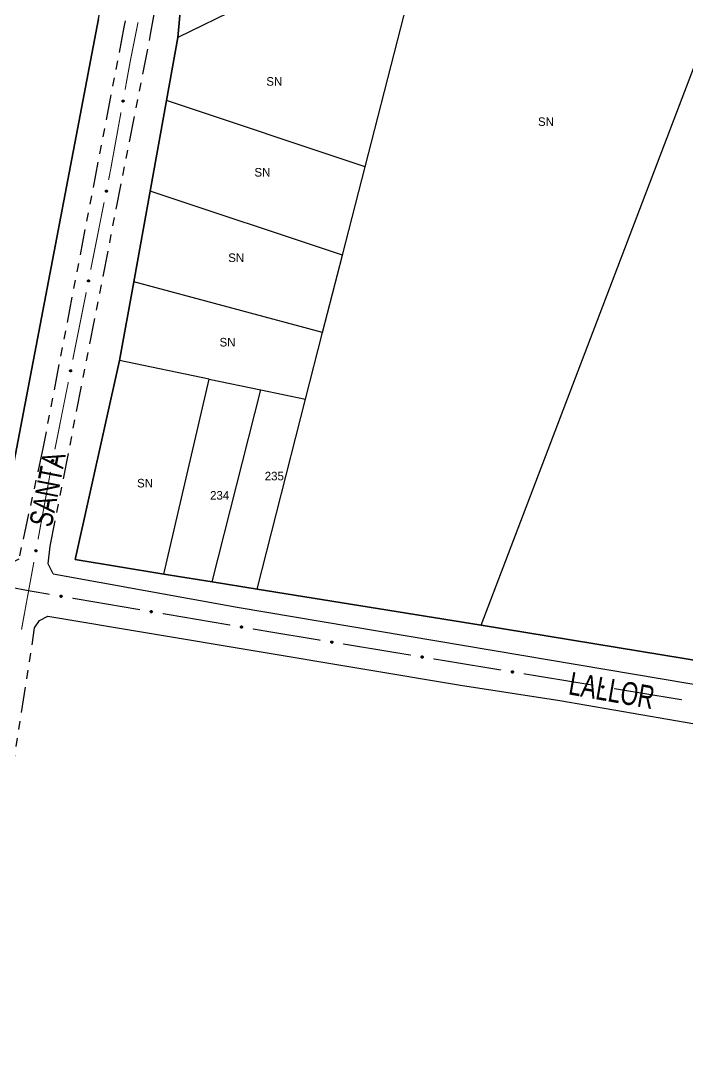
# Model space of a CAD drawing. Extents: x 209193 to 212081, y 4877574 to 4880493.
# Drawn here: x 210582.8 to 210699.3, y 4879059.2 to 4879240.6 of the extents above; entities that cross this region are included whole.
import ezdxf
from ezdxf.enums import TextEntityAlignment as Align

# ---------------------------------------------------------------- set-up
doc = ezdxf.new("R2010")
doc.units = 0
doc.header["$LTSCALE"] = 1.5
doc.header["$MEASUREMENT"] = 0
doc.linetypes.add('TRACO_25', pattern=[8, 3, -1, 1, -1, 1, -1])
for name, color, linetype in [('CD_MALHA_LOTES', 7, 'CONTINUOUS'), ('RU-QUADRA', 210, 'CONTINUOUS'), ('SV-EIXO-ROD-ESTR', 7, 'CONTINUOUS'), ('SV-EIXO-RUA-N-PAV', 6, 'CONTINUOUS'), ('SV-EST-MUNIC-PAV', 20, 'CONTINUOUS'), ('SV-RUA-NAO-PAV', 7, 'CONTINUOUS'), ('SV-TXT-RUA-N-PAV', 7, 'CONTINUOUS'), ('SV-TXT-RUA-PAV', 7, 'CONTINUOUS'), ('Th_NmrPort', 1, 'CONTINUOUS')]:
    doc.layers.add(name, color=color, linetype=linetype)
doc.styles.add('ARIAL', font='ARIAL.SHX')

msp = doc.modelspace()

# ---------------------------------------------------------------- linework, layer by layer
at = {"layer": 'CD_MALHA_LOTES', "linetype": 'Continuous', "flags": 128}
for points in [[(210663.27845, 4879135.070436), (210723.557572, 4879292.980751)], [(210654.301172, 4879259.175582), (210610.310169, 4879237.698297)], [(210643.015815, 4879215.144157), (210654.301172, 4879259.175582)], [(210611.944976, 4879256.315756), (210610.310169, 4879237.698297)], [(210596.436606, 4879240.999578), (210592.751841, 4879221.689409)], [(210610.310169, 4879237.698297), (210608.323077, 4879226.72024)], [(210608.323077, 4879226.72024), (210605.459128, 4879210.897821)], [(210643.015815, 4879215.144157), (210608.323077, 4879226.72024)], [(210592.751841, 4879221.689409), (210579.479097, 4879152.133032), (210568.078434, 4879154.185201)], [(210639.053086, 4879199.683008), (210643.015815, 4879215.144157)], [(210605.459128, 4879210.897821), (210602.58976, 4879195.045467)], [(210639.053086, 4879199.683008), (210605.459128, 4879210.897821)], [(210635.587678, 4879186.162226), (210639.053086, 4879199.683008)], [(210602.58976, 4879195.045467), (210600.096978, 4879181.273632)], [(210635.587678, 4879186.162226), (210602.58976, 4879195.045467)], [(210632.610082, 4879174.54471), (210635.587678, 4879186.162226)], [(210600.096978, 4879181.273632), (210592.34562, 4879146.511168)], [(210615.76122, 4879178.031756), (210600.096978, 4879181.273632)], [(210607.83017, 4879144.00008), (210615.76122, 4879178.031756)], [(210615.76122, 4879178.031756), (210624.783842, 4879176.164431)], [(210616.273203, 4879142.630897), (210624.783842, 4879176.164431)], [(210624.783842, 4879176.164431), (210632.610082, 4879174.54471)], [(210624.140376, 4879141.365518), (210632.610082, 4879174.54471)], [(210592.34562, 4879146.511168), (210607.83017, 4879144.00008)], [(210607.83017, 4879144.00008), (210616.273203, 4879142.630897)], [(210616.273203, 4879142.630897), (210624.140376, 4879141.365518)], [(210624.140376, 4879141.365518), (210663.27845, 4879135.070436)], [(210663.27845, 4879135.070436), (210702.707526, 4879128.611858)]]:
    msp.add_lwpolyline(points, dxfattribs=at)
at = {"layer": 'RU-QUADRA', "linetype": 'Continuous', "flags": 128}
msp.add_lwpolyline([(210482.260824, 4879308.442105), (210480.278791, 4879297.361797), (210478.658452, 4879290.399356), (210477.413463, 4879283.486645), (210474.462635, 4879256.907988), (210472.762376, 4879248.198537), (210465.195096, 4879198.735807), (210460.265794, 4879171.309559), (210481.692396, 4879167.580269), (210493.270318, 4879166.301707), (210505.697739, 4879164.673315), (210568.078434, 4879154.185201), (210579.479097, 4879152.133032), (210592.751841, 4879221.689409), (210596.436606, 4879240.999578), (210601.729083, 4879266.921525), (210602.483169, 4879273.331256), (210601.374415, 4879280.430548), (210598.910505, 4879284.899219), (210595.416144, 4879287.621349), (210578.342811, 4879291.647986), (210534.068409, 4879300.754486), (210514.280968, 4879303.690703)], close=True, dxfattribs=at)
at = {"layer": 'RU-QUADRA', "linetype": 'Continuous'}
msp.add_lwpolyline([(210592.34562, 4879146.511168), (210600.096978, 4879181.273632), (210602.58976, 4879195.045467), (210605.459128, 4879210.897821), (210608.323077, 4879226.72024), (210610.310169, 4879237.698297), (210611.944976, 4879256.315756)], dxfattribs=at)
at = {"layer": 'RU-QUADRA', "linetype": 'Continuous', "flags": 128}
msp.add_lwpolyline([(210845.270512, 4879104.631904), (210768.360973, 4879117.628563), (210727.660055, 4879124.506461), (210702.707526, 4879128.611858), (210663.27845, 4879135.070436), (210624.140376, 4879141.365518), (210616.273203, 4879142.630897), (210607.83017, 4879144.00008), (210592.34562, 4879146.511168)], dxfattribs=at)
at = {"layer": 'SV-EIXO-ROD-ESTR', "const_width": 0.18}
for points in [[(210576.101038, 4879142.643242), (210583.956053, 4879141.127085)], [(210583.956053, 4879141.127085), (210584.2, 4879141.08)], [(210584.2, 4879141.08), (210587.898303, 4879140.450169)], [(210591.841529, 4879139.778628), (210603.671208, 4879137.764002)], [(210607.614434, 4879137.092461), (210619.444112, 4879135.077836)], [(210623.387338, 4879134.406294), (210626.344757, 4879133.902637)], [(210626.344757, 4879133.902637), (210626.83, 4879133.82)], [(210626.83, 4879133.82), (210635.224188, 4879132.434439)], [(210639.170786, 4879131.783006), (210651.010579, 4879129.828708)], [(210654.957177, 4879129.177275), (210661.863724, 4879128.037267)], [(210661.863724, 4879128.037267), (210662.149282, 4879127.990133)], [(210662.149282, 4879127.990133), (210666.797417, 4879127.225682)], [(210670.744393, 4879126.576546), (210682.585323, 4879124.629139)], [(210686.532299, 4879123.980003), (210698.373228, 4879122.032596)]]:
    msp.add_lwpolyline(points, dxfattribs=at)
at = {"layer": 'SV-EIXO-ROD-ESTR'}
for points in [[(210589.746756, 4879140.247038), (210589.78625, 4879140.275887), (210589.826092, 4879140.292606), (210589.863336, 4879140.296985), (210589.897256, 4879140.292274), (210589.931416, 4879140.283545), (210589.963914, 4879140.267146), (210589.995952, 4879140.240956), (210590.025169, 4879140.201541), (210590.039613, 4879140.159601), (210590.04586, 4879140.123317), (210590.042984, 4879140.087664), (210590.033948, 4879140.054622), (210590.015798, 4879140.021428), (210589.98894, 4879139.98922), (210589.948596, 4879139.9608), (210589.909423, 4879139.944677), (210589.873288, 4879139.941387), (210589.837463, 4879139.944506), (210589.802695, 4879139.953835), (210589.770887, 4879139.970117), (210589.738508, 4879139.997217), (210589.710985, 4879140.037409), (210589.694458, 4879140.076295), (210589.690662, 4879140.112374), (210589.694526, 4879140.147575), (210589.702865, 4879140.181943), (210589.717989, 4879140.215297), (210589.746756, 4879140.247038)], [(210605.51966, 4879137.560871), (210605.559154, 4879137.589721), (210605.598996, 4879137.606439), (210605.63624, 4879137.610818), (210605.670161, 4879137.606107), (210605.70432, 4879137.597378), (210605.736818, 4879137.580979), (210605.768856, 4879137.554789), (210605.798074, 4879137.515374), (210605.812517, 4879137.473434), (210605.818765, 4879137.43715), (210605.815888, 4879137.401497), (210605.806853, 4879137.368455), (210605.788702, 4879137.335261), (210605.761844, 4879137.303053), (210605.7215, 4879137.274633), (210605.682327, 4879137.258511), (210605.646192, 4879137.25522), (210605.610367, 4879137.258339), (210605.5756, 4879137.267669), (210605.543792, 4879137.28395), (210605.511412, 4879137.31105), (210605.483889, 4879137.351242), (210605.467363, 4879137.390128), (210605.463566, 4879137.426208), (210605.467431, 4879137.461408), (210605.475769, 4879137.495776), (210605.490893, 4879137.529131), (210605.51966, 4879137.560871)], [(210621.292564, 4879134.874705), (210621.332058, 4879134.903554), (210621.371901, 4879134.920272), (210621.409144, 4879134.924651), (210621.443065, 4879134.91994), (210621.477224, 4879134.911211), (210621.509722, 4879134.894812), (210621.54176, 4879134.868622), (210621.570978, 4879134.829207), (210621.585422, 4879134.787267), (210621.591669, 4879134.750983), (210621.588792, 4879134.71533), (210621.579757, 4879134.682288), (210621.561606, 4879134.649094), (210621.534748, 4879134.616886), (210621.494404, 4879134.588466), (210621.455231, 4879134.572344), (210621.419096, 4879134.569054), (210621.383271, 4879134.572172), (210621.348504, 4879134.581502), (210621.316696, 4879134.597783), (210621.284316, 4879134.624884), (210621.256793, 4879134.665075), (210621.240267, 4879134.703961), (210621.23647, 4879134.740041), (210621.240335, 4879134.775241), (210621.248673, 4879134.809609), (210621.263797, 4879134.842964), (210621.292564, 4879134.874705)], [(210637.073652, 4879132.240733), (210637.112998, 4879132.269783), (210637.152755, 4879132.286705), (210637.189976, 4879132.291274), (210637.22392, 4879132.286735), (210637.258123, 4879132.278181), (210637.290705, 4879132.261948), (210637.322875, 4879132.235921), (210637.352294, 4879132.196656), (210637.366951, 4879132.15479), (210637.373383, 4879132.118538), (210637.370688, 4879132.082871), (210637.361821, 4879132.049783), (210637.34384, 4879132.016497), (210637.317146, 4879131.984153), (210637.276948, 4879131.955527), (210637.237858, 4879131.939206), (210637.20174, 4879131.935731), (210637.1659, 4879131.938667), (210637.131085, 4879131.947819), (210637.099195, 4879131.963938), (210637.066677, 4879131.990874), (210637.038949, 4879132.030924), (210637.022225, 4879132.069726), (210637.018245, 4879132.105785), (210637.02193, 4879132.141005), (210637.030093, 4879132.175415), (210637.045047, 4879132.208846), (210637.073652, 4879132.240733)], [(210652.860044, 4879129.635002), (210652.89939, 4879129.664051), (210652.939146, 4879129.680973), (210652.976368, 4879129.685542), (210653.010312, 4879129.681003), (210653.044515, 4879129.672449), (210653.077096, 4879129.656216), (210653.109267, 4879129.630189), (210653.138685, 4879129.590924), (210653.153343, 4879129.549058), (210653.159775, 4879129.512806), (210653.15708, 4879129.477139), (210653.148213, 4879129.444051), (210653.130232, 4879129.410765), (210653.103538, 4879129.378421), (210653.06334, 4879129.349795), (210653.02425, 4879129.333474), (210652.988132, 4879129.329999), (210652.952291, 4879129.332936), (210652.917477, 4879129.342088), (210652.885586, 4879129.358206), (210652.853069, 4879129.385142), (210652.825341, 4879129.425192), (210652.808617, 4879129.463994), (210652.804636, 4879129.500053), (210652.808322, 4879129.535273), (210652.816485, 4879129.569683), (210652.831439, 4879129.603114), (210652.860044, 4879129.635002)], [(210668.646994, 4879127.033052), (210668.686323, 4879127.062125), (210668.72607, 4879127.079069), (210668.763288, 4879127.08366), (210668.797235, 4879127.079141), (210668.831443, 4879127.070607), (210668.864034, 4879127.054393), (210668.89622, 4879127.028385), (210668.925661, 4879126.989137), (210668.940343, 4879126.947279), (210668.946796, 4879126.911032), (210668.944122, 4879126.875363), (210668.935274, 4879126.84227), (210668.917312, 4879126.808973), (210668.890637, 4879126.776613), (210668.850455, 4879126.747965), (210668.811375, 4879126.73162), (210668.775259, 4879126.728125), (210668.739417, 4879126.73104), (210668.704597, 4879126.740172), (210668.672697, 4879126.756272), (210668.640164, 4879126.783188), (210668.612413, 4879126.823223), (210668.595667, 4879126.862015), (210668.591665, 4879126.898072), (210668.59533, 4879126.933294), (210668.603472, 4879126.967709), (210668.618407, 4879127.001148), (210668.646994, 4879127.033052)], [(210684.434899, 4879124.43651), (210684.474229, 4879124.465582), (210684.513975, 4879124.482527), (210684.551194, 4879124.487118), (210684.58514, 4879124.482599), (210684.619349, 4879124.474064), (210684.65194, 4879124.45785), (210684.684126, 4879124.431842), (210684.713566, 4879124.392594), (210684.728248, 4879124.350737), (210684.734701, 4879124.314489), (210684.732027, 4879124.27882), (210684.72318, 4879124.245727), (210684.705218, 4879124.212431), (210684.678543, 4879124.180071), (210684.638361, 4879124.151422), (210684.599281, 4879124.135077), (210684.563165, 4879124.131582), (210684.527323, 4879124.134497), (210684.492503, 4879124.143629), (210684.460603, 4879124.159729), (210684.42807, 4879124.186646), (210684.400319, 4879124.22668), (210684.383572, 4879124.265472), (210684.379571, 4879124.301529), (210684.383235, 4879124.336751), (210684.391378, 4879124.371166), (210684.406313, 4879124.404606), (210684.434899, 4879124.43651)]]:
    msp.add_lwpolyline(points, close=True, dxfattribs=at)
for points in [[(210589.690662, 4879140.112374), (210590.042984, 4879140.087664)], [(210589.694458, 4879140.076295), (210590.033948, 4879140.054622)], [(210589.694526, 4879140.147575), (210590.04586, 4879140.123317)], [(210589.695083, 4879140.129113), (210590.04225, 4879140.10321)], [(210589.695852, 4879140.092994), (210590.035407, 4879140.071155)], [(210589.702613, 4879140.165203), (210590.038132, 4879140.144052)], [(210589.702865, 4879140.181943), (210590.039613, 4879140.159601)], [(210589.704693, 4879140.0555), (210590.020035, 4879140.037785)], [(210589.710985, 4879140.037409), (210590.015798, 4879140.021428)], [(210589.715066, 4879140.197687), (210590.027946, 4879140.181775)], [(210589.717989, 4879140.215297), (210590.025169, 4879140.201541)], [(210589.728788, 4879140.018176), (210589.999282, 4879140.005331)], [(210589.732899, 4879140.229254), (210590.00677, 4879140.219986)], [(210589.738508, 4879139.997217), (210589.98894, 4879139.98922)], [(210589.746756, 4879140.247038), (210589.995952, 4879140.240956)], [(210589.760526, 4879139.985088), (210589.961042, 4879139.975855)], [(210589.768907, 4879140.261878), (210589.972572, 4879140.254877)], [(210589.770887, 4879139.970117), (210589.948596, 4879139.9608)], [(210589.78625, 4879140.275887), (210589.963914, 4879140.267146)], [(210589.791176, 4879139.961874), (210589.922602, 4879139.953333)], [(210589.802695, 4879139.953835), (210589.909423, 4879139.944677)], [(210589.808921, 4879140.285516), (210589.938772, 4879140.275859)], [(210589.826092, 4879140.292606), (210589.931416, 4879140.283545)], [(210605.505804, 4879137.543087), (210605.779675, 4879137.533819)], [(210605.51966, 4879137.560871), (210605.768856, 4879137.554789)], [(210605.541811, 4879137.575712), (210605.745476, 4879137.56871)], [(210605.559154, 4879137.589721), (210605.736818, 4879137.580979)], [(210605.581825, 4879137.599349), (210605.711677, 4879137.589692)], [(210605.598996, 4879137.606439), (210605.70432, 4879137.597378)], [(210605.463566, 4879137.426208), (210605.815888, 4879137.401497)], [(210605.467363, 4879137.390128), (210605.806853, 4879137.368455)], [(210605.467431, 4879137.461408), (210605.818765, 4879137.43715)], [(210605.467987, 4879137.442946), (210605.815154, 4879137.417043)], [(210605.468756, 4879137.406827), (210605.808311, 4879137.384988)], [(210605.475517, 4879137.479037), (210605.811036, 4879137.457885)], [(210605.475769, 4879137.495776), (210605.812517, 4879137.473434)], [(210605.477597, 4879137.369333), (210605.792939, 4879137.351618)], [(210605.483889, 4879137.351242), (210605.788702, 4879137.335261)], [(210605.48797, 4879137.51152), (210605.800851, 4879137.495608)], [(210605.490893, 4879137.529131), (210605.798074, 4879137.515374)], [(210605.501692, 4879137.332009), (210605.772186, 4879137.319164)], [(210605.511412, 4879137.31105), (210605.761844, 4879137.303053)], [(210605.53343, 4879137.298921), (210605.733946, 4879137.289688)], [(210605.543792, 4879137.28395), (210605.7215, 4879137.274633)], [(210605.564081, 4879137.275707), (210605.695506, 4879137.267167)], [(210605.5756, 4879137.267669), (210605.682327, 4879137.258511)], [(210621.23647, 4879134.740041), (210621.588792, 4879134.71533)], [(210621.240267, 4879134.703961), (210621.579757, 4879134.682288)], [(210621.240335, 4879134.775241), (210621.591669, 4879134.750983)], [(210621.240891, 4879134.75678), (210621.588058, 4879134.730876)], [(210621.241661, 4879134.72066), (210621.581215, 4879134.698821)], [(210621.248421, 4879134.79287), (210621.583941, 4879134.771718)], [(210621.248673, 4879134.809609), (210621.585422, 4879134.787267)], [(210621.250501, 4879134.683166), (210621.565843, 4879134.665451)], [(210621.256793, 4879134.665075), (210621.561606, 4879134.649094)], [(210621.260874, 4879134.825353), (210621.573755, 4879134.809441)], [(210621.263797, 4879134.842964), (210621.570978, 4879134.829207)], [(210621.274597, 4879134.645843), (210621.54509, 4879134.632997)], [(210621.278708, 4879134.85692), (210621.552579, 4879134.847652)], [(210621.284316, 4879134.624884), (210621.534748, 4879134.616886)], [(210621.292564, 4879134.874705), (210621.54176, 4879134.868622)], [(210621.306334, 4879134.612754), (210621.50685, 4879134.603521)], [(210621.314716, 4879134.889545), (210621.51838, 4879134.882543)], [(210621.316696, 4879134.597783), (210621.494404, 4879134.588466)], [(210621.332058, 4879134.903554), (210621.509722, 4879134.894812)], [(210621.336985, 4879134.58954), (210621.468411, 4879134.581)], [(210621.348504, 4879134.581502), (210621.455231, 4879134.572344)], [(210621.354729, 4879134.913182), (210621.484581, 4879134.903525)], [(210621.371901, 4879134.920272), (210621.477224, 4879134.911211)], [(210637.018245, 4879132.105785), (210637.370688, 4879132.082871)], [(210637.02193, 4879132.141005), (210637.373383, 4879132.118538)], [(210637.02258, 4879132.122546), (210637.369875, 4879132.098413)], [(210637.029927, 4879132.158674), (210637.365549, 4879132.139234)], [(210637.030093, 4879132.175415), (210637.366951, 4879132.15479)], [(210637.042214, 4879132.191221), (210637.355171, 4879132.176904)], [(210637.045047, 4879132.208846), (210637.352294, 4879132.196656)], [(210637.059886, 4879132.222879), (210637.333801, 4879132.215006)], [(210637.073652, 4879132.240733), (210637.322875, 4879132.235921)], [(210637.095727, 4879132.255686), (210637.299425, 4879132.249723)], [(210637.112998, 4879132.269783), (210637.290705, 4879132.261948)], [(210637.13562, 4879132.279527), (210637.265519, 4879132.270533)], [(210637.152755, 4879132.286705), (210637.258123, 4879132.278181)], [(210637.022225, 4879132.069726), (210637.361821, 4879132.049783)], [(210637.023534, 4879132.086431), (210637.363196, 4879132.066324)], [(210637.032566, 4879132.048983), (210637.347994, 4879132.032875)], [(210637.038949, 4879132.030924), (210637.34384, 4879132.016497)], [(210637.056851, 4879132.011783), (210637.327406, 4879132.000316)], [(210637.066677, 4879131.990874), (210637.317146, 4879131.984153)], [(210637.088757, 4879131.978857), (210637.289317, 4879131.970645)], [(210637.099195, 4879131.963938), (210637.276948, 4879131.955527)], [(210637.119525, 4879131.955799), (210637.250993, 4879131.947929)], [(210637.131085, 4879131.947819), (210637.237858, 4879131.939206)], [(210652.804636, 4879129.500053), (210653.15708, 4879129.477139)], [(210652.808322, 4879129.535273), (210653.159775, 4879129.512806)], [(210652.808617, 4879129.463994), (210653.148213, 4879129.444051)], [(210652.808972, 4879129.516815), (210653.156267, 4879129.492681)], [(210652.809926, 4879129.4807), (210653.149587, 4879129.460592)], [(210652.816318, 4879129.552943), (210653.151941, 4879129.533502)], [(210652.816485, 4879129.569683), (210653.153343, 4879129.549058)], [(210652.818957, 4879129.443251), (210653.134385, 4879129.427144)], [(210652.825341, 4879129.425192), (210653.130232, 4879129.410765)], [(210652.828605, 4879129.585489), (210653.141563, 4879129.571172)], [(210652.831439, 4879129.603114), (210653.138685, 4879129.590924)], [(210652.843243, 4879129.406051), (210653.113798, 4879129.394584)], [(210652.846278, 4879129.617147), (210653.120193, 4879129.609274)], [(210652.853069, 4879129.385142), (210653.103538, 4879129.378421)], [(210652.860044, 4879129.635002), (210653.109267, 4879129.630189)], [(210652.875148, 4879129.373125), (210653.075709, 4879129.364914)], [(210652.882119, 4879129.649954), (210653.085816, 4879129.643991)], [(210652.885586, 4879129.358206), (210653.06334, 4879129.349795)], [(210652.89939, 4879129.664051), (210653.077096, 4879129.656216)], [(210652.905917, 4879129.350067), (210653.037385, 4879129.342197)], [(210652.917477, 4879129.342088), (210653.02425, 4879129.333474)], [(210652.922012, 4879129.673795), (210653.051911, 4879129.664801)], [(210652.939146, 4879129.680973), (210653.044515, 4879129.672449)], [(210668.591665, 4879126.898072), (210668.944122, 4879126.875363)], [(210668.59533, 4879126.933294), (210668.946796, 4879126.911032)], [(210668.595667, 4879126.862015), (210668.935274, 4879126.84227)], [(210668.595991, 4879126.914836), (210668.9433, 4879126.890904)], [(210668.596965, 4879126.878721), (210668.936639, 4879126.858811)], [(210668.603316, 4879126.950968), (210668.93895, 4879126.931722)], [(210668.603472, 4879126.967709), (210668.940343, 4879126.947279)], [(210668.606019, 4879126.841278), (210668.921456, 4879126.825354)], [(210668.612413, 4879126.823223), (210668.917312, 4879126.808973)], [(210668.615584, 4879126.983522), (210668.92855, 4879126.969387)], [(210668.618407, 4879127.001148), (210668.925661, 4879126.989137)], [(210668.630326, 4879126.804092), (210668.900888, 4879126.792783)], [(210668.633238, 4879127.015189), (210668.907157, 4879127.007477)], [(210668.640164, 4879126.783188), (210668.890637, 4879126.776613)], [(210668.646994, 4879127.033052), (210668.89622, 4879127.028385)], [(210668.662251, 4879126.771184), (210668.862816, 4879126.76309)], [(210668.66906, 4879127.048018), (210668.872761, 4879127.042173)], [(210668.672697, 4879126.756272), (210668.850455, 4879126.747965)], [(210668.686323, 4879127.062125), (210668.864034, 4879127.054393)], [(210668.693033, 4879126.748145), (210668.824505, 4879126.740351)], [(210668.704597, 4879126.740172), (210668.811375, 4879126.73162)], [(210668.708939, 4879127.071882), (210668.838843, 4879127.062963)], [(210668.72607, 4879127.079069), (210668.831443, 4879127.070607)], [(210684.379571, 4879124.301529), (210684.732027, 4879124.27882)], [(210684.383235, 4879124.336751), (210684.734701, 4879124.314489)], [(210684.383572, 4879124.265472), (210684.72318, 4879124.245727)], [(210684.383896, 4879124.318293), (210684.731205, 4879124.294362)], [(210684.384871, 4879124.282178), (210684.724544, 4879124.262269)], [(210684.391222, 4879124.354425), (210684.726856, 4879124.33518)], [(210684.391378, 4879124.371166), (210684.728248, 4879124.350737)], [(210684.393924, 4879124.244735), (210684.709362, 4879124.228811)], [(210684.400319, 4879124.22668), (210684.705218, 4879124.212431)], [(210684.40349, 4879124.386979), (210684.716456, 4879124.372844)], [(210684.406313, 4879124.404606), (210684.713566, 4879124.392594)], [(210684.418231, 4879124.207549), (210684.688794, 4879124.19624)], [(210684.421144, 4879124.418647), (210684.695063, 4879124.410934)], [(210684.42807, 4879124.186646), (210684.678543, 4879124.180071)], [(210684.434899, 4879124.43651), (210684.684126, 4879124.431842)], [(210684.450156, 4879124.174642), (210684.650722, 4879124.166547)], [(210684.456966, 4879124.451475), (210684.660667, 4879124.445631)], [(210684.460603, 4879124.159729), (210684.638361, 4879124.151422)], [(210684.474229, 4879124.465582), (210684.65194, 4879124.45785)], [(210684.480939, 4879124.151602), (210684.612411, 4879124.143808)], [(210684.492503, 4879124.143629), (210684.599281, 4879124.135077)], [(210684.496845, 4879124.475339), (210684.626749, 4879124.46642)], [(210684.513975, 4879124.482527), (210684.619349, 4879124.474064)]]:
    msp.add_lwpolyline(points, dxfattribs=at)
at = {"layer": 'SV-EIXO-RUA-N-PAV', "const_width": 0.18}
for points in [[(210603.324114, 4879240.360676), (210601.954046, 4879233.496063)], [(210601.939784, 4879233.424603), (210601.06216, 4879228.576263)], [(210601.954046, 4879233.496063), (210601.939784, 4879233.424603)], [(210600.349676, 4879224.640229), (210598.568469, 4879214.800143)], [(210598.561558, 4879214.761963), (210598.178906, 4879212.838455)], [(210598.568469, 4879214.800143), (210598.561558, 4879214.761963)], [(210597.398462, 4879208.91533), (210595.05713, 4879197.145956)], [(210594.081575, 4879192.242051), (210593.947395, 4879191.567558)], [(210594.276686, 4879193.222832), (210594.081575, 4879192.242051)], [(210593.947395, 4879191.567558), (210591.927763, 4879181.454971)], [(210591.144375, 4879177.532433), (210588.794209, 4879165.76482)], [(210588.023668, 4879161.839817), (210585.852296, 4879150.037905)], [(210585.128506, 4879146.103934), (210584.223767, 4879141.18647)], [(210584.204097, 4879141.079557), (210582.965439, 4879134.300498)], [(210584.223767, 4879141.18647), (210584.204097, 4879141.079557)]]:
    msp.add_lwpolyline(points, dxfattribs=at)
at = {"layer": 'SV-EIXO-RUA-N-PAV'}
for points in [[(210600.839831, 4879226.730021), (210600.868268, 4879226.69023), (210600.884571, 4879226.650216), (210600.888563, 4879226.612929), (210600.883499, 4879226.579059), (210600.874416, 4879226.544992), (210600.857681, 4879226.512666), (210600.831159, 4879226.480902), (210600.791443, 4879226.452096), (210600.749355, 4879226.438089), (210600.713008, 4879226.432219), (210600.677387, 4879226.435466), (210600.64444, 4879226.444844), (210600.611437, 4879226.463339), (210600.579509, 4879226.49053), (210600.55151, 4879226.531167), (210600.535796, 4879226.570506), (210600.532881, 4879226.606673), (210600.536372, 4879226.642464), (210600.546062, 4879226.677132), (210600.562673, 4879226.708769), (210600.590109, 4879226.740866), (210600.630584, 4879226.767969), (210600.66964, 4879226.784091), (210600.705757, 4879226.787512), (210600.740916, 4879226.783282), (210600.775195, 4879226.774587), (210600.80839, 4879226.759117), (210600.839831, 4879226.730021)], [(210597.924683, 4879210.996334), (210597.952427, 4879210.956057), (210597.968036, 4879210.915767), (210597.971383, 4879210.878416), (210597.965734, 4879210.844639), (210597.956063, 4879210.810734), (210597.938771, 4879210.778702), (210597.911704, 4879210.747402), (210597.871495, 4879210.719287), (210597.829171, 4879210.706009), (210597.792729, 4879210.700769), (210597.757169, 4879210.704632), (210597.72439, 4879210.714578), (210597.691711, 4879210.733641), (210597.660259, 4879210.76138), (210597.632966, 4879210.802496), (210597.617934, 4879210.8421), (210597.615646, 4879210.878312), (210597.619755, 4879210.914037), (210597.630043, 4879210.948533), (210597.647199, 4879210.979878), (210597.675186, 4879211.011495), (210597.716123, 4879211.037895), (210597.755452, 4879211.053338), (210597.791623, 4879211.056135), (210597.826703, 4879211.051297), (210597.860827, 4879211.042011), (210597.89375, 4879211.025969), (210597.924683, 4879210.996334)], [(210594.802907, 4879195.303835), (210594.830651, 4879195.263558), (210594.84626, 4879195.223268), (210594.849607, 4879195.185917), (210594.843958, 4879195.15214), (210594.834287, 4879195.118236), (210594.816995, 4879195.086204), (210594.789928, 4879195.054903), (210594.74972, 4879195.026788), (210594.707396, 4879195.013511), (210594.670953, 4879195.00827), (210594.635393, 4879195.012133), (210594.602614, 4879195.02208), (210594.569935, 4879195.041142), (210594.538483, 4879195.068882), (210594.51119, 4879195.109997), (210594.496159, 4879195.149601), (210594.49387, 4879195.185813), (210594.497979, 4879195.221538), (210594.508267, 4879195.256034), (210594.525423, 4879195.287379), (210594.55341, 4879195.318996), (210594.594347, 4879195.345396), (210594.633676, 4879195.360839), (210594.669847, 4879195.363636), (210594.704928, 4879195.358798), (210594.739051, 4879195.349512), (210594.771974, 4879195.33347), (210594.802907, 4879195.303835)], [(210591.672157, 4879179.613041), (210591.699872, 4879179.572743), (210591.71545, 4879179.532441), (210591.718769, 4879179.495088), (210591.713095, 4879179.461315), (210591.703398, 4879179.427418), (210591.686082, 4879179.395399), (210591.658991, 4879179.364119), (210591.618762, 4879179.336034), (210591.576428, 4879179.322788), (210591.539981, 4879179.317575), (210591.504424, 4879179.321464), (210591.471653, 4879179.331436), (210591.438988, 4879179.350523), (210591.407557, 4879179.378286), (210591.380295, 4879179.419422), (210591.365293, 4879179.459037), (210591.363032, 4879179.495251), (210591.367168, 4879179.530973), (210591.377482, 4879179.565461), (210591.394661, 4879179.596793), (210591.422672, 4879179.628389), (210591.463629, 4879179.654758), (210591.50297, 4879179.670172), (210591.539143, 4879179.672941), (210591.574219, 4879179.668078), (210591.608336, 4879179.658766), (210591.641247, 4879179.642699), (210591.672157, 4879179.613041)], [(210588.538603, 4879163.92289), (210588.566318, 4879163.882592), (210588.581897, 4879163.84229), (210588.585215, 4879163.804937), (210588.579541, 4879163.771164), (210588.569845, 4879163.737267), (210588.552529, 4879163.705248), (210588.525438, 4879163.673968), (210588.485208, 4879163.645883), (210588.442874, 4879163.632637), (210588.406428, 4879163.627424), (210588.370871, 4879163.631313), (210588.338099, 4879163.641285), (210588.305435, 4879163.660372), (210588.274003, 4879163.688135), (210588.246742, 4879163.729271), (210588.23174, 4879163.768886), (210588.229478, 4879163.8051), (210588.233614, 4879163.840822), (210588.243928, 4879163.87531), (210588.261107, 4879163.906642), (210588.289118, 4879163.938238), (210588.330075, 4879163.964607), (210588.369416, 4879163.980021), (210588.405589, 4879163.98279), (210588.440666, 4879163.977927), (210588.474783, 4879163.968614), (210588.507693, 4879163.952548), (210588.538603, 4879163.92289)], [(210585.624663, 4879148.192309), (210585.652986, 4879148.152436), (210585.669174, 4879148.112375), (210585.673059, 4879148.075077), (210585.667898, 4879148.041222), (210585.658717, 4879148.007181), (210585.641888, 4879147.974903), (210585.615275, 4879147.943216), (210585.575477, 4879147.914524), (210585.533348, 4879147.900637), (210585.496985, 4879147.894872), (210585.461373, 4879147.898221), (210585.428454, 4879147.907694), (210585.395504, 4879147.926284), (210585.363655, 4879147.953567), (210585.335772, 4879147.994284), (210585.320171, 4879148.033667), (210585.31736, 4879148.069843), (210585.320954, 4879148.105624), (210585.330744, 4879148.140264), (210585.347446, 4879148.171853), (210585.374973, 4879148.203871), (210585.415526, 4879148.230858), (210585.454628, 4879148.246867), (210585.490755, 4879148.250185), (210585.525902, 4879148.245854), (210585.560156, 4879148.23706), (210585.593307, 4879148.221495), (210585.624663, 4879148.192309)]]:
    msp.add_lwpolyline(points, close=True, dxfattribs=at)
for points in [[(210600.546062, 4879226.677132), (210600.535796, 4879226.570506)], [(210600.55422, 4879226.688567), (210600.544314, 4879226.557237)], [(210600.562673, 4879226.708769), (210600.55151, 4879226.531167)], [(210600.577751, 4879226.718975), (210600.566435, 4879226.518565)], [(210600.590109, 4879226.740866), (210600.579509, 4879226.49053)], [(210600.611168, 4879226.750367), (210600.595512, 4879226.480021)], [(210600.630584, 4879226.767969), (210600.611437, 4879226.463339)], [(210600.64874, 4879226.774073), (210600.627748, 4879226.458932)], [(210600.66964, 4879226.784091), (210600.64444, 4879226.444844)], [(210600.686323, 4879226.782523), (210600.660957, 4879226.443214)], [(210600.705757, 4879226.787512), (210600.677387, 4879226.435466)], [(210600.722449, 4879226.782918), (210600.692939, 4879226.436038)], [(210600.740916, 4879226.783282), (210600.713008, 4879226.432219)], [(210600.758459, 4879226.775012), (210600.733822, 4879226.439731)], [(210600.775195, 4879226.774587), (210600.749355, 4879226.438089)], [(210600.790811, 4879226.762223), (210600.771649, 4879226.449524)], [(210600.80839, 4879226.759117), (210600.791443, 4879226.452096)], [(210600.822191, 4879226.744062), (210600.810077, 4879226.470302)], [(210600.839831, 4879226.730021), (210600.831159, 4879226.480902)], [(210600.85444, 4879226.707717), (210600.845322, 4879226.504136)], [(210600.868268, 4879226.69023), (210600.857681, 4879226.512666)], [(210600.87766, 4879226.66746), (210600.866655, 4879226.537716)], [(210600.884571, 4879226.650216), (210600.874416, 4879226.544992)], [(210597.630043, 4879210.948533), (210597.617934, 4879210.8421)], [(210597.638398, 4879210.959825), (210597.626222, 4879210.828686)], [(210597.647199, 4879210.979878), (210597.632966, 4879210.802496)], [(210597.662451, 4879210.989821), (210597.647671, 4879210.789637)], [(210597.675186, 4879211.011495), (210597.660259, 4879210.76138)], [(210597.696406, 4879211.02063), (210597.676077, 4879210.750596)], [(210597.716123, 4879211.037895), (210597.691711, 4879210.733641)], [(210597.734382, 4879211.043683), (210597.707944, 4879210.728953)], [(210597.755452, 4879211.053338), (210597.72439, 4879210.714578)], [(210597.772106, 4879211.051483), (210597.740876, 4879210.712663)], [(210597.791623, 4879211.056135), (210597.757169, 4879210.704632)], [(210597.808233, 4879211.051252), (210597.772729, 4879210.704935)], [(210597.826703, 4879211.051297), (210597.792729, 4879210.700769)], [(210597.844101, 4879211.042725), (210597.81367, 4879210.70792)], [(210597.860827, 4879211.042011), (210597.829171, 4879210.706009)], [(210597.876227, 4879211.029378), (210597.85166, 4879210.717058)], [(210597.89375, 4879211.025969), (210597.871495, 4879210.719287)], [(210597.907289, 4879211.010678), (210597.890442, 4879210.737168)], [(210597.924683, 4879210.996334), (210597.911704, 4879210.747402)], [(210597.938904, 4879210.973781), (210597.926267, 4879210.770388)], [(210597.952427, 4879210.956057), (210597.938771, 4879210.778702)], [(210597.961424, 4879210.933128), (210597.948177, 4879210.803593)], [(210597.968036, 4879210.915767), (210597.956063, 4879210.810734)], [(210594.508267, 4879195.256034), (210594.496159, 4879195.149601)], [(210594.516622, 4879195.267326), (210594.504446, 4879195.136187)], [(210594.525423, 4879195.287379), (210594.51119, 4879195.109997)], [(210594.540675, 4879195.297322), (210594.525895, 4879195.097139)], [(210594.55341, 4879195.318996), (210594.538483, 4879195.068882)], [(210594.57463, 4879195.328132), (210594.554301, 4879195.058097)], [(210594.594347, 4879195.345396), (210594.569935, 4879195.041142)], [(210594.612606, 4879195.351185), (210594.586168, 4879195.036454)], [(210594.633676, 4879195.360839), (210594.602614, 4879195.02208)], [(210594.65033, 4879195.358984), (210594.6191, 4879195.020164)], [(210594.669847, 4879195.363636), (210594.635393, 4879195.012133)], [(210594.686457, 4879195.358753), (210594.650953, 4879195.012436)], [(210594.704928, 4879195.358798), (210594.670953, 4879195.00827)], [(210594.722325, 4879195.350227), (210594.691894, 4879195.015422)], [(210594.739051, 4879195.349512), (210594.707396, 4879195.013511)], [(210594.754451, 4879195.336879), (210594.729884, 4879195.024559)], [(210594.771974, 4879195.33347), (210594.74972, 4879195.026788)], [(210594.785513, 4879195.318179), (210594.768666, 4879195.044669)], [(210594.802907, 4879195.303835), (210594.789928, 4879195.054903)], [(210594.817128, 4879195.281282), (210594.804491, 4879195.077889)], [(210594.830651, 4879195.263558), (210594.816995, 4879195.086204)], [(210594.839648, 4879195.240629), (210594.826401, 4879195.111095)], [(210594.84626, 4879195.223268), (210594.834287, 4879195.118236)], [(210591.377482, 4879179.565461), (210591.365293, 4879179.459037)], [(210591.385845, 4879179.576747), (210591.373571, 4879179.445617)], [(210591.394661, 4879179.596793), (210591.380295, 4879179.419422)], [(210591.409921, 4879179.606725), (210591.39499, 4879179.406552)], [(210591.422672, 4879179.628389), (210591.407557, 4879179.378286)], [(210591.443898, 4879179.637509), (210591.423367, 4879179.36749)], [(210591.463629, 4879179.654758), (210591.438988, 4879179.350523)], [(210591.481892, 4879179.660533), (210591.455218, 4879179.345823)], [(210591.50297, 4879179.670172), (210591.471653, 4879179.331436)], [(210591.519622, 4879179.668304), (210591.488138, 4879179.329508)], [(210591.539143, 4879179.672941), (210591.504424, 4879179.321464)], [(210591.555749, 4879179.668046), (210591.519985, 4879179.321756)], [(210591.574219, 4879179.668078), (210591.539981, 4879179.317575)], [(210591.59161, 4879179.659493), (210591.560928, 4879179.324711)], [(210591.608336, 4879179.658766), (210591.576428, 4879179.322788)], [(210591.623727, 4879179.646122), (210591.598925, 4879179.33382)], [(210591.641247, 4879179.642699), (210591.618762, 4879179.336034)], [(210591.654774, 4879179.627398), (210591.637722, 4879179.353901)], [(210591.672157, 4879179.613041), (210591.658991, 4879179.364119)], [(210591.686361, 4879179.590477), (210591.673572, 4879179.387094)], [(210591.699872, 4879179.572743), (210591.686082, 4879179.395399)], [(210591.708851, 4879179.549807), (210591.695507, 4879179.420283)], [(210591.71545, 4879179.532441), (210591.703398, 4879179.427418)], [(210588.243928, 4879163.87531), (210588.23174, 4879163.768886)], [(210588.252291, 4879163.886595), (210588.240017, 4879163.755466)], [(210588.261107, 4879163.906642), (210588.246742, 4879163.729271)], [(210588.276367, 4879163.916574), (210588.261436, 4879163.716401)], [(210588.289118, 4879163.938238), (210588.274003, 4879163.688135)], [(210588.310345, 4879163.947358), (210588.289813, 4879163.677339)], [(210588.330075, 4879163.964607), (210588.305435, 4879163.660372)], [(210588.348338, 4879163.970382), (210588.321664, 4879163.655672)], [(210588.369416, 4879163.980021), (210588.338099, 4879163.641285)], [(210588.386069, 4879163.978153), (210588.354584, 4879163.639357)], [(210588.405589, 4879163.98279), (210588.370871, 4879163.631313)], [(210588.422195, 4879163.977895), (210588.386431, 4879163.631605)], [(210588.440666, 4879163.977927), (210588.406428, 4879163.627424)], [(210588.458057, 4879163.969342), (210588.427374, 4879163.63456)], [(210588.474783, 4879163.968614), (210588.442874, 4879163.632637)], [(210588.490173, 4879163.95597), (210588.465371, 4879163.643669)], [(210588.507693, 4879163.952548), (210588.485208, 4879163.645883)], [(210588.52122, 4879163.937247), (210588.504169, 4879163.66375)], [(210588.538603, 4879163.92289), (210588.525438, 4879163.673968)], [(210588.552808, 4879163.900326), (210588.540018, 4879163.696943)], [(210588.566318, 4879163.882592), (210588.552529, 4879163.705248)], [(210588.575298, 4879163.859656), (210588.561953, 4879163.730132)], [(210588.581897, 4879163.84229), (210588.569845, 4879163.737267)], [(210585.330744, 4879148.140264), (210585.320171, 4879148.033667)], [(210585.338934, 4879148.151675), (210585.328651, 4879148.020374)], [(210585.347446, 4879148.171853), (210585.335772, 4879147.994284)], [(210585.362553, 4879148.182015), (210585.350661, 4879147.981639)], [(210585.374973, 4879148.203871), (210585.363655, 4879147.953567)], [(210585.396059, 4879148.213311), (210585.379627, 4879147.943012)], [(210585.415526, 4879148.230858), (210585.395504, 4879147.926284)], [(210585.433699, 4879148.236909), (210585.411803, 4879147.92183)], [(210585.454628, 4879148.246867), (210585.428454, 4879147.907694)], [(210585.471307, 4879148.245252), (210585.444966, 4879147.906017)], [(210585.490755, 4879148.250185), (210585.461373, 4879147.898221)], [(210585.507434, 4879148.245542), (210585.476927, 4879147.898749)], [(210585.525902, 4879148.245854), (210585.496985, 4879147.894872)], [(210585.543421, 4879148.237534), (210585.517821, 4879147.902325)], [(210585.560156, 4879148.23706), (210585.533348, 4879147.900637)], [(210585.575736, 4879148.224651), (210585.555675, 4879147.912009)], [(210585.593307, 4879148.221495), (210585.575477, 4879147.914524)], [(210585.607064, 4879148.2064), (210585.594163, 4879147.932676)], [(210585.624663, 4879148.192309), (210585.615275, 4879147.943216)], [(210585.639208, 4879148.169963), (210585.629506, 4879147.966409)], [(210585.652986, 4879148.152436), (210585.641888, 4879147.974903)], [(210585.662312, 4879148.129639), (210585.650934, 4879147.999927)], [(210585.669174, 4879148.112375), (210585.658717, 4879148.007181)]]:
    msp.add_lwpolyline(points, dxfattribs=at)
at = {"layer": 'SV-EST-MUNIC-PAV', "linetype": 'Continuous'}
for points in [[(210588.471491, 4879144.029776, 8.336947), (210620.638315, 4879138.211203, 8.336947), (210759.200805, 4879114.857169, 4.949003), (210892.188243, 4879092.604031, 4.196126), (211033.44, 4879066.3, 7.318893), (211075.024019, 4879059.242538, 7.318893)], [(210587.548558, 4879136.634587, 9.616838), (210659.672111, 4879124.564959, 9.616838), (210677.049444, 4879121.910854, 6.605331), (210776.157147, 4879104.765832, 4.497277), (210874.541048, 4879088.195197, 4.120838), (211027.66, 4879060.46, 7.255512)]]:
    msp.add_polyline3d(points, dxfattribs=at)
at = {"layer": 'SV-RUA-NAO-PAV', "linetype": 'TRACO_25'}
for points in [[(210588.471491, 4879144.029776, 9.265496), (210587.6409, 4879145.764754, 9.265496), (210587.974723, 4879148.859363, 9.265496), (210605.585035, 4879238.599111, 9.616838), (210609.648334, 4879260.451686, 9.616838), (210612.350825, 4879272.275085, 9.616838), (210612.848577, 4879279.863402, 9.968181), (210629.598292, 4879286.35819, 9.968181), (210648.44847, 4879295.954644, 9.968181), (210666.478946, 4879306.160574, 9.968181), (210679.973866, 4879314.257526, 9.968181), (210695.81209, 4879323.019097, 9.968181), (210721.848712, 4879337.897166, 9.968181)], [(210459.210392, 4879166.865774, 11.574318), (210456.955585, 4879168.31625, 11.549222), (210455.763485, 4879171.386654, 11.398646), (210455.621973, 4879174.45654, 11.348454), (210456.035369, 4879179.17337, 11.348454), (210466.268208, 4879233.676271, 11.122592), (210472.860007, 4879274.20457, 11.022208), (210479.284299, 4879308.49349, 10.972016), (210481.042596, 4879311.113197, 11.047304), (210486.750036, 4879312.63281, 11.222975), (210491.301536, 4879312.256197, 11.222975), (210531.780642, 4879305.597438, 10.871633), (210585.356902, 4879295.288372, 10.495194), (210591.604893, 4879293.313619, 10.143852), (210598.047003, 4879289.192396, 10.143852), (210604.257087, 4879282.600459, 10.143852), (210606.619059, 4879277.457976, 10.143852), (210607.298544, 4879269.970285, 10.143852), (210600.865237, 4879239.507379, 10.018373), (210586.747514, 4879166.230633, 9.516455), (210582.490388, 4879146.615862, 9.692126), (210580.327164, 4879145.502982, 9.692126)], [(210573.733292, 4879060.499328, 9.616838), (210585.258364, 4879134.584811, 9.591743), (210586.112394, 4879135.85724, 9.591743), (210587.548558, 4879136.634587, 9.365879)]]:
    msp.add_polyline3d(points, dxfattribs=at)

# ---------------------------------------------------------------- texts
at = {"layer": 'SV-TXT-RUA-N-PAV', "style": 'ARIAL', "width": 0.7}
msp.add_text('SANTA', height=4, rotation=79, dxfattribs=at).set_placement((210588.223397, 4879152.023896))
at = {"layer": 'SV-TXT-RUA-PAV', "style": 'ARIAL', "width": 0.7}
msp.add_text('LALLOR', height=4, rotation=350, dxfattribs=at).set_placement((210678.398984, 4879122.99634))
at = {"layer": 'Th_NmrPort', "color": 1}
for s, p in [('SN', (210625.745967, 4879230.041618)), ('SN', (210673.23003, 4879223.008202)), ('SN', (210623.674467, 4879214.167059)), ('SN', (210619.093201, 4879199.245474)), ('SN', (210617.572954, 4879184.489885)), ('235', (210625.470451, 4879161.106922)), ('SN', (210603.164423, 4879159.867435)), ('234', (210615.920527, 4879157.741418))]:
    msp.add_text(s, height=1.5, dxfattribs=at).set_placement(p, align=Align.MIDDLE_LEFT)

doc.saveas('drawing.dxf')
